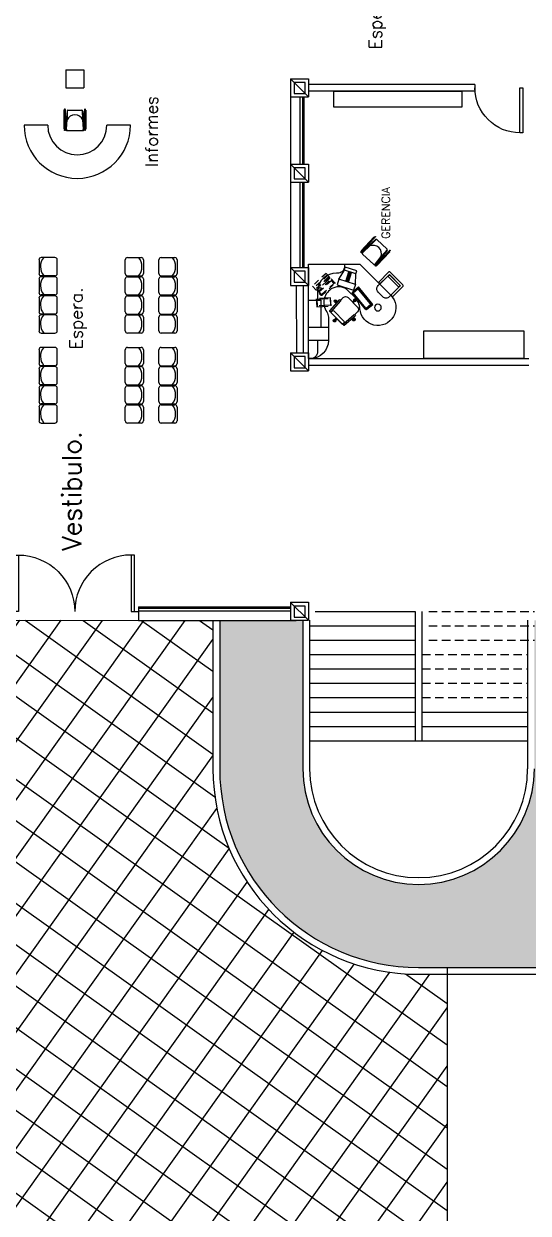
# Model space of a CAD drawing. Header units: millimetres. Extents: x -1615 to -538, y 177 to 397.
# Drawn here: x -776.51 to -765.28, y 247.89 to 274.35 of the extents above; entities that cross this region are included whole.
import ezdxf
from ezdxf.enums import TextEntityAlignment as Align

# ---------------------------------------------------------------- set-up
doc = ezdxf.new("R2010")
doc.units = ezdxf.units.MM
for name, pattern in [('DASHED2', [9.525, 6.35, -3.175]), ('HIDDEN', [0.375, 0.25, -0.125]), ('HIDDEN2', [0.1875, 0.125, -0.0625])]:
    doc.linetypes.add(name, pattern=pattern)
for name, color, linetype in [('AUX', 8, 'Continuous'), ('LOCALES', 2, 'Continuous'), ('MOB', 7, 'Continuous'), ('MUEBLES', 9, 'Continuous'), ('MUR', 3, 'Continuous'), ('MUROS', 1, 'Continuous'), ('PROYECCIONES', 9, 'DASHED2'), ('TEX', 2, 'Continuous'), ('VENTANAS', 4, 'Continuous')]:
    doc.layers.add(name, color=color, linetype=linetype)
doc.styles.add('ROMANS', font='ROMANS.shx')

# ---------------------------------------------------------------- blocks, each defined once
blk = doc.blocks.new('8140127')
at = {"layer": 'MOB'}
for p, q in [((-0.248, 0.462), (-0.248, 0.042)), ((-0.248, 0.462), (-0.238, 0.462)), ((-0.248, 0.462), (-0.238, 0.462)), ((-0.248, 0.462), (-0.238, 0.462)), ((-0.248, 0.462), (-0.238, 0.462)), ((-0.248, 0.462), (-0.238, 0.462)), ((-0.248, 0.042), (-0.248, 0.462)), ((-0.238, 0.479), (-0.238, 0.487)), ((-0.238, 0.479), (-0.238, 0.48)), ((-0.238, 0.462), (-0.238, 0.48)), ((-0.238, 0.262), (-0.238, 0.48)), ((-0.238, 0.462), (-0.238, 0.432)), ((-0.228, 0.483), (-0.228, 0.487)), ((-0.228, 0.48), (-0.228, 0.483)), ((-0.228, 0.48), (-0.228, 0.477)), ((-0.228, 0.262), (-0.228, 0.48)), ((-0.228, 0.48), (-0.228, 0.262)), ((-0.184, 0.443), (-0.203, 0.252)), ((-0.184, 0.443), (-0.184, 0.443)), ((-0.178, 0.456), (-0.183, 0.252)), ((-0.164, 0.462), (0.148, 0.462)), ((0.167, 0.252), (0.161, 0.456)), ((0.168, 0.443), (0.187, 0.252)), ((0.212, 0.479), (0.212, 0.487)), ((0.212, 0.462), (0.212, 0.479)), ((0.212, 0.462), (0.212, 0.262)), ((0.212, 0.279), (0.212, 0.462)), ((0.212, 0.262), (0.212, 0.279)), ((0.222, 0.479), (0.222, 0.487)), ((0.222, 0.273), (0.222, 0.487)), ((0.222, 0.479), (0.222, 0.262)), ((0.222, 0.462), (0.232, 0.462)), ((0.222, 0.252), (0.222, 0.273)), ((0.222, 0.265), (0.222, 0.168)), ((0.222, 0.242), (0.222, 0.265)), ((0.232, 0.462), (0.232, 0.042)), ((-0.248, 0.042), (-0.238, 0.042)), ((-0.248, 0.042), (-0.238, 0.042)), ((-0.248, 0.042), (-0.238, 0.042)), ((-0.248, 0.042), (-0.238, 0.042)), ((-0.248, 0.042), (-0.238, 0.042)), ((-0.238, 0.262), (-0.238, 0.185)), ((-0.238, 0.185), (-0.238, 0.024)), ((-0.238, 0.042), (-0.238, 0.072)), ((-0.238, 0.042), (-0.238, 0.023)), ((-0.238, 0.024), (-0.238, 0.017)), ((-0.238, 0.024), (-0.238, 0.023)), ((-0.228, 0.205), (-0.228, 0.205)), ((-0.228, 0.185), (-0.228, 0.023)), ((-0.228, 0.023), (-0.228, 0.185)), ((-0.228, 0.024), (-0.228, 0.017)), ((-0.228, 0.024), (-0.228, 0.023)), ((-0.218, 0.252), (-0.203, 0.252)), ((-0.218, 0.252), (-0.203, 0.252)), ((-0.204, 0.242), (-0.218, 0.242)), ((-0.205, 0.205), (-0.218, 0.205)), ((-0.205, 0.195), (-0.218, 0.195)), ((-0.204, 0.242), (-0.211, 0.034)), ((-0.204, 0.242), (-0.203, 0.252)), ((-0.195, 0.052), (-0.183, 0.252)), ((-0.195, 0.042), (-0.195, 0.052)), ((-0.195, 0.042), (-0.195, 0.032)), ((-0.183, 0.012), (-0.192, 0.012)), ((-0.183, 0.252), (-0.183, 0.252)), ((-0.183, 0.012), (-0.166, 0.012)), ((-0.175, 0.012), (0.161, 0.012)), ((-0.166, 0.012), (-0.166, 0.013)), ((0.167, 0.012), (0.156, 0.012)), ((0.181, 0.045), (0.167, 0.252)), ((0.167, 0.012), (0.175, 0.012)), ((0.181, 0.045), (0.181, 0.032)), ((0.187, 0.252), (0.195, 0.034)), ((0.202, 0.252), (0.187, 0.252)), ((0.187, 0.252), (0.202, 0.252)), ((0.202, 0.242), (0.187, 0.242)), ((0.188, 0.205), (0.202, 0.205)), ((0.189, 0.195), (0.202, 0.195)), ((0.212, 0.185), (0.212, 0.024)), ((0.212, 0.024), (0.212, 0.017)), ((0.222, 0.252), (0.222, 0.242)), ((0.222, 0.242), (0.222, 0.205)), ((0.222, 0.185), (0.222, 0.024)), ((0.222, 0.042), (0.232, 0.042)), ((0.222, 0.024), (0.222, 0.017))]:
    blk.add_line(p, q, dxfattribs=at)
for centre in [(-0.233, 0.487), (0.217, 0.487), (-0.233, 0.017), (0.217, 0.017)]:
    blk.add_circle(centre, 0.005, dxfattribs=at)
for centre, radius, start, end in [((-0.164, 0.442), 0.02, 90, 177.2737), ((-0.008, 0.168), 0.194, 25.6954, 154.3046), ((0.148, 0.442), 0.02, 2.7263, 90), ((-0.218, 0.262), 0.02, 180, 270), ((-0.218, 0.185), 0.02, 90, 180), ((-0.218, 0.262), 0.01, 180, 270), ((-0.218, 0.262), 0.01, 180, 270), ((-0.218, 0.185), 0.01, 90, 180), ((-0.192, 0.032), 0.02, 175.2364, 270), ((-0.175, 0.032), 0.02, 180, 270), ((0.161, 0.032), 0.02, 270, 0), ((0.175, 0.032), 0.02, 270, 4.7636), ((0.202, 0.262), 0.01, 270, 0), ((0.202, 0.262), 0.02, 270, 360), ((0.202, 0.185), 0.02, 0, 90), ((0.202, 0.185), 0.01, 360, 90)]:
    blk.add_arc(centre, radius, start, end, dxfattribs=at)
blk = doc.blocks.new('SILLA')
at = {"layer": 'MOB'}
for points in [[(-0.185, 0.074), (-0.21, 0.074, 0.414214), (-0.235, 0.049), (-0.235, -0.251, 0.414214), (-0.21, -0.276), (0.19, -0.276, 0.414214), (0.215, -0.251), (0.215, 0.049, 0.414214), (0.19, 0.074), (0.165, 0.074), (0.165, -0.201, -0.414214), (0.14, -0.226), (-0.16, -0.226, -0.414214), (-0.185, -0.201), (-0.185, 0.074)], [(0.165, -0.226), (-0.185, -0.226), (-0.185, -0.201, -0.414214), (-0.16, -0.176), (0.14, -0.176, -0.414214), (0.165, -0.201), (0.165, -0.226)]]:
    blk.add_lwpolyline(points, format="xyb", dxfattribs=at)
blk.add_lwpolyline([(-0.185, 0.124, -0.414214), (-0.085, 0.224), (0.065, 0.224, -0.414214), (0.165, 0.124), (0.165, -0.201, -0.414214), (0.14, -0.226), (-0.16, -0.226, -0.414214), (-0.185, -0.201)], format="xyb", close=True, dxfattribs=at)
blk = doc.blocks.new('SISI')
at = {"layer": 'AUX'}
for p, q in [((-0.023, 0.294), (0.007, 0.294)), ((-0.023, 0.251), (-0.023, 0.294)), ((-0.016, 0.25), (-0.016, 0.294)), ((0, 0.249), (0, 0.294)), ((0.007, 0.249), (0.007, 0.294)), ((-0.33, 0.021), (-0.33, -0.009)), ((-0.262, 0.021), (-0.33, 0.021)), ((-0.262, 0.014), (-0.33, 0.014)), ((-0.262, 0.157), (-0.262, -0.144)), ((-0.098, 0.23), (-0.187, 0.232)), ((-0.106, 0.24), (-0.106, 0.242)), ((0.233, 0.233), (-0.09, 0.256)), ((-0.09, 0.226), (0.233, 0.204)), ((0.174, 0.171), (0.174, -0.158)), ((0.223, 0.191), (0.194, 0.191)), ((0.243, 0.214), (0.243, 0.223)), ((0.243, -0.158), (0.243, 0.171)), ((0.246, -0.171), (0.246, 0.183)), ((0.246, 0.021), (0.314, 0.021)), ((0.246, 0.014), (0.314, 0.014)), ((0.314, 0.021), (0.314, -0.009)), ((-0.262, -0.001), (-0.33, -0.001)), ((-0.262, -0.009), (-0.33, -0.009)), ((-0.098, -0.217), (-0.187, -0.219)), ((-0.106, -0.227), (-0.106, -0.229)), ((-0.09, -0.213), (0.233, -0.191)), ((0.233, -0.221), (-0.09, -0.243)), ((-0.023, -0.238), (-0.023, -0.281)), ((-0.016, -0.238), (-0.016, -0.281)), ((0, -0.237), (0, -0.281)), ((0.007, -0.236), (0.007, -0.281)), ((0.223, -0.178), (0.194, -0.178)), ((0.243, -0.201), (0.243, -0.211)), ((0.246, -0.001), (0.314, -0.001)), ((0.246, -0.009), (0.314, -0.009)), ((-0.023, -0.281), (0.007, -0.281))]:
    blk.add_line(p, q, dxfattribs=at)
for points in [[(-0.36, 0.021), (-0.36, -0.009)], [(-0.262, 0.021), (-0.262, -0.009)], [(0.246, 0.021), (0.246, -0.009)]]:
    blk.add_lwpolyline(points, dxfattribs=at)
for centre, radius, start, end in [((-0.008, 0.294), 0.03, 300, 240), ((-0.008, 0.294), 0.0102, 360, 180), ((-0.33, 0.006), 0.03, 30, 330), ((-0.33, 0.006), 0.0102, 90, 270), ((-0.187, 0.157), 0.075, 90, 180), ((-0.09, 0.24), 0.016, 90, 180), ((-0.09, 0.242), 0.016, 180, 270), ((0.194, 0.171), 0.02, 90, 180), ((0.223, 0.171), 0.02, 360, 90), ((0.224, 0.182), 0.0215, 3.0775, 83.5567), ((0.233, 0.223), 0.01, 360, 90), ((0.233, 0.214), 0.01, 270, 360), ((0.314, 0.006), 0.03, 210, 150), ((0.314, 0.006), 0.0102, 270, 90), ((-0.187, -0.144), 0.075, 180, 270), ((-0.09, -0.229), 0.016, 90, 180), ((-0.09, -0.227), 0.016, 180, 270), ((-0.008, -0.281), 0.03, 120, 60), ((0.194, -0.158), 0.02, 180, 270), ((0.223, -0.158), 0.02, 270, 360), ((0.224, -0.17), 0.0215, 276.4433, 356.9225), ((0.233, -0.201), 0.01, 360, 90), ((0.233, -0.211), 0.01, 270, 360), ((-0.008, -0.281), 0.0102, 180, 360)]:
    blk.add_arc(centre, radius, start, end, dxfattribs=at)
blk = doc.blocks.new('COMPUTA')
at = {"layer": 'MOB'}
for p, q in [((-0.38, 0.064), (-0.19, 0.257)), ((-0.33, 0.015), (-0.38, 0.064)), ((-0.33, 0.015), (-0.14, 0.209)), ((-0.211, -0.189), (-0.33, 0.015)), ((-0.096, -0.072), (-0.256, 0.09)), ((-0.075, -0.051), (-0.235, 0.112)), ((-0.054, -0.029), (-0.214, 0.133)), ((-0.211, -0.189), (0.061, 0.088)), ((-0.14, 0.209), (-0.19, 0.257)), ((0.061, 0.088), (-0.14, 0.209)), ((0.061, 0.088), (0.155, -0.005)), ((-0.211, -0.189), (-0.117, -0.281)), ((0.155, -0.005), (-0.117, -0.281))]:
    blk.add_line(p, q, dxfattribs=at)
blk = doc.blocks.new('A$C3C2E0A48')
at = {"layer": 'AUX'}
blk.add_arc((2.064, 0.4), 0.4, 180, 270, dxfattribs=at)
at = {"layer": 'MOB', "linetype": 'HIDDEN2'}
for p, q in [((1.678, 1.854), (1.981, 1.571)), ((1.544, 1.681), (1.596, 1.736)), ((1.903, 1.487), (1.6, 1.771)), ((1.639, 1.813), (1.722, 1.735)), ((1.664, 1.806), (1.648, 1.822)), ((1.666, 1.808), (1.649, 1.824)), ((1.668, 1.81), (1.663, 1.805)), ((1.663, 1.805), (1.671, 1.797)), ((1.668, 1.81), (1.676, 1.802)), ((1.676, 1.802), (1.671, 1.797)), ((1.926, 1.562), (1.673, 1.799)), ((1.927, 1.564), (1.674, 1.8)), ((1.705, 1.718), (1.732, 1.746)), ((1.705, 1.718), (1.705, 1.718)), ((1.705, 1.718), (1.705, 1.718))]:
    blk.add_line(p, q, dxfattribs=at)
at = {"layer": 'MOB', "color": 2}
blk.add_line((2.107, 0.7), (1.664, 0.7), dxfattribs=at)
at = {"layer": 'MOB'}
for points in [[(1.307, 2.1), (0.964, 2.1), (0.276, 1.412, 1.433834), (0.963, 1.109, -0.182647), (1.079, 1.367), (1.223, 1.51, -0.320881), (1.567, 1.567, -0.463041), (1.701, 1.036, 0.156354), (1.664, 0.919), (1.664, 0.7)], [(2.107, 1.3), (2.107, 2.1), (1.307, 2.1), (1.307, 2.043, 0.439475), (1.462, 1.9), (1.481, 1.9, -0.396159), (1.906, 1.517, -0.020985), (1.907, 1.506), (1.907, 1.3)], [(0.724, 1.198), (0.823, 1.117, 0.414214), (0.833, 1.118), (1.11, 1.46, 0.414214), (1.109, 1.47), (1.009, 1.551)], [(1.907, 0.4), (1.907, 0.15, 0.414214), (2.057, 0), (2.107, 0), (2.107, 0.4)]]:
    blk.add_lwpolyline(points, format="xyb", dxfattribs=at)
at = {"layer": 'MOB', "linetype": 'HIDDEN2'}
for points in [[(1.717, 1.896), (1.519, 1.685), (1.717, 1.896), (2.02, 1.613), (1.823, 1.401, -0.414214), (1.813, 1.401), (1.52, 1.675)], [(1.544, 1.671), (1.807, 1.425, 0.414214), (1.817, 1.426), (1.869, 1.481, 0.414214), (1.868, 1.491), (1.606, 1.737)]]:
    blk.add_lwpolyline(points, format="xyb", dxfattribs=at)
at = {"layer": 'MOB'}
blk.add_lwpolyline([(0.677, 1.206), (0.992, 1.595), (1.124, 1.488, -0.414214), (1.128, 1.446), (0.851, 1.104, -0.414214), (0.809, 1.099)], format="xyb", close=True, dxfattribs=at)
at = {"layer": 'MOB', "linetype": 'HIDDEN2'}
blk.add_lwpolyline([(1.623, 1.796), (1.705, 1.718), (1.843, 1.589), (1.926, 1.512)], dxfattribs=at)
at = {"layer": 'MOB'}
blk.add_lwpolyline([(0.709, 1.18), (0.692, 1.194), (1.007, 1.582), (1.024, 1.569), (0.709, 1.18)], dxfattribs=at)
at = {"layer": 'MOB', "linetype": 'HIDDEN'}
for points in [[(1.933, 1.332), (1.922, 1.152), (1.603, 1.172), (1.614, 1.351)], [(1.628, 1.335), (1.619, 1.186), (1.908, 1.168), (1.917, 1.318)]]:
    blk.add_lwpolyline(points, close=True, dxfattribs=at)
at = {"layer": 'MOB', "color": 2}
blk.add_lwpolyline([(1.664, 0.7), (1.664, 0.4), (2.107, 0.4), (2.107, 1.3), (1.835, 1.3), (1.835, 0.7)], dxfattribs=at)
at = {"layer": 'MOB'}
blk.add_circle((0.563, 1.134), 0.075, dxfattribs=at)
at = {"layer": 'MOB', "linetype": 'HIDDEN2'}
for centre, start, end in [((1.524, 1.68), 136.9161, 226.9161), ((1.549, 1.676), 136.9161, 226.9161), ((1.601, 1.732), 46.9161, 136.9161)]:
    blk.add_arc(centre, 0.00692, start, end, dxfattribs=at)
at = {"layer": 'MOB'}
for name, p, rotation in [('COMPUTA', (1.337, 1.716), 332.4146353678311), ('SISI', (1.302, 1.062), 315)]:
    blk.add_blockref(name, p, dxfattribs=dict(at, rotation=rotation))
at = {"layer": 'MOB', "xscale": -1, "rotation": 225.2691449621138}
blk.add_blockref('SILLA', (0.352, 1.592), dxfattribs=at)

msp = doc.modelspace()

# ---------------------------------------------------------------- hatches: boundary and pattern name
at = {"layer": 'AUX'}
h = msp.add_hatch(dxfattribs=at)
h.set_pattern_fill('ANSI37', color=256, scale=6, angle=9.5487, style=0)
h.set_pattern_definition([(54.54865, (-1265.6691, 29.3577), (-0.6109562, 0.4350086), []), (144.54865, (-1265.6691, 29.3577), (-0.4350086, -0.6109562), [])])
h.paths.add_polyline_path([(-772.297, 257.78), (-772.297, 261.08), (-773.955, 261.08), (-776.808, 261.081), (-778.672, 261.081), (-778.797, 261.081), (-778.797, 254.28), (-778.647, 254.28), (-778.647, 254.13), (-778.647, 253.23), (-778.647, 253.08), (-778.647, 251.63), (-778.647, 251.48), (-778.647, 249.23), (-778.647, 249.08), (-778.647, 248.03), (-778.647, 247.88), (-778.647, 246.83), (-778.647, 246.68), (-778.647, 246.13), (-778.647, 245.98), (-778.797, 245.98), (-778.797, 241.928, -0.496821), (-785.148, 237.114), (-769.626, 232.757, 0.496821), (-767.086, 234.683), (-767.086, 253.205), (-767.718, 253.205, -0.414428)])
h.paths.add_polyline_path([(-775.605, 246.401), (-769.467, 246.401), (-769.467, 247.352), (-775.605, 247.352)], flags=24)
at = {"layer": 'MOB'}
h = msp.add_hatch(dxfattribs=at)
h.set_pattern_fill('AR-SAND', color=3, scale=0.03, style=0)
h.set_pattern_definition([(37.5, (-1402.8785, 253.7085), (-0.048001, 1.4682397), [0, -1.15824, 0, -1.2954, 0, -1.23825]), (7.5, (-1402.8785, 253.7085), (1.34857, 2.1504753), [0, -0.62484, 0, -1.04394, 0, -0.40005]), (327.5, (-1403.8158, 253.7085), (2.372977, 0.0043116), [0, -0.381, 0, -1.3716, 0, -1.7907]), (317.5, (-1403.8158, 253.7085), (2.2906694, 0.668788), [0, -0.1905, 0, -0.89916, 0, -1.0287])])
h.paths.add_polyline_path([(-758.837, 347.215), (-812.758, 335.518), (-812.758, 334.673), (-803.9, 334.673), (-803.9, 329.947), (-799.313, 325.307), (-782.89, 325.307), (-782.89, 328.837), (-770.72, 328.837), (-770.72, 325.456), (-758.098, 325.456), (-758.098, 303.87), (-760.597, 303.87), (-760.597, 297.006), (-760.508, 297.006), (-760.508, 296.905), (-758.397, 296.905), (-758.397, 296.975), (-757.997, 296.975), (-757.997, 296.575), (-758.097, 296.575), (-758.097, 283.471), (-757.975, 283.471), (-757.975, 283.071), (-758.375, 283.071), (-758.375, 283.155), (-760.375, 283.155), (-760.375, 283.044), (-760.597, 283.044), (-760.597, 279.854), (-760.455, 279.854), (-760.455, 279.705), (-746.972, 279.705), (-746.972, 272.855), (-749.274, 272.855), (-749.274, 265.205), (-745.307, 265.205), (-745.307, 253.28), (-736.306, 250.855), (-741.501, 261.951)])
h.paths.add_polyline_path([(-804.753, 325.526), (-813.904, 325.526), (-813.904, 323.04), (-804.753, 323.04, 1)])
h.paths.add_polyline_path([(-793.647, 300.355), (-811.904, 300.355, 0.414214), (-813.754, 298.505), (-813.754, 296.366, 0.414214), (-811.904, 294.516), (-809.75, 294.516), (-812.618, 297.384), (-810.638, 299.364), (-808.978, 297.704), (-806.998, 299.684), (-805.338, 298.024), (-803.678, 299.684), (-798.51, 294.516), (-796.147, 294.516), (-796.147, 296.613), (-796.208, 296.613), (-796.208, 297.013), (-795.808, 297.013), (-795.808, 296.905), (-793.688, 296.905), (-793.688, 297.074), (-793.647, 297.074)])
h.paths.add_polyline_path([(-803.388, 289.162), (-812.035, 289.162, 1), (-812.035, 285.962), (-803.388, 285.962, 1)])
h.paths.add_polyline_path([(-799.655, 280.258, 0.414214), (-800.005, 280.608), (-808.772, 280.608), (-808.772, 279.83), (-808.372, 279.83), (-808.372, 279.73), (-805.772, 279.73), (-805.772, 279.83), (-805.372, 279.83), (-805.372, 279.73), (-802.772, 279.73), (-802.772, 279.83), (-802.372, 279.83), (-802.372, 279.73), (-799.772, 279.73), (-799.772, 279.83), (-799.655, 279.83)], flags=17)
h.paths.add_polyline_path([(-808.722, 254.706), (-812.247, 254.706), (-812.247, 274.904), (-810.647, 274.904), (-810.647, 280.608), (-810.904, 280.608, 0.414214), (-813.754, 277.758), (-813.754, 253.219, 0.315329), (-806.85, 243.36), (-785.107, 237.258, 0.496821), (-778.947, 241.928), (-778.947, 245.98), (-808.722, 245.98)])
h.paths.add_polyline_path([(-753.647, 257.705), (-763.747, 257.705), (-763.747, 261.081), (-765.147, 261.081), (-765.147, 257.78, -1), (-770.297, 257.78), (-770.297, 261.081), (-772.147, 261.08), (-772.147, 257.774, 0.413999), (-767.725, 253.355), (-753.647, 253.355)], flags=17)
h.paths.add_polyline_path([(-754.727, 229.822, 0.978274), (-755.051, 228.667), (-737.051, 223.615), (-736.65, 225.175)])
h = msp.add_hatch(dxfattribs=at)
h.set_pattern_fill('GRASS', color=3, scale=0.05, style=0)
h.set_pattern_definition([(90, (-1505.3727, 255.352), (-0.898025, 0.898025), [0.238125, -1.557925]), (45, (-1505.3727, 255.352), (-0.8980256, 0.8980256), [0.238125, -1.031875]), (135, (-1505.3727, 255.352), (-0.8980256, -0.8980256), [0.238125, -1.031875])])
h.paths.add_polyline_path([(-758.837, 347.215), (-812.758, 335.518), (-812.758, 334.673), (-803.9, 334.673), (-803.9, 329.947), (-799.313, 325.307), (-782.89, 325.307), (-782.89, 328.837), (-770.72, 328.837), (-770.72, 325.456), (-758.098, 325.456), (-758.098, 303.87), (-760.597, 303.87), (-760.597, 297.006), (-760.508, 297.006), (-760.508, 296.905), (-758.397, 296.905), (-758.397, 296.975), (-757.997, 296.975), (-757.997, 296.575), (-758.097, 296.575), (-758.097, 283.471), (-757.975, 283.471), (-757.975, 283.071), (-758.375, 283.071), (-758.375, 283.155), (-760.375, 283.155), (-760.375, 283.044), (-760.597, 283.044), (-760.597, 279.854), (-760.455, 279.854), (-760.455, 279.705), (-746.972, 279.705), (-746.972, 272.855), (-749.274, 272.855), (-749.274, 265.205), (-745.307, 265.205), (-745.307, 253.28), (-736.306, 250.855), (-741.501, 261.951)])
h.paths.add_polyline_path([(-804.753, 325.526), (-813.904, 325.526), (-813.904, 323.04), (-804.753, 323.04, 1)])
h.paths.add_polyline_path([(-793.647, 300.355), (-811.904, 300.355, 0.414214), (-813.754, 298.505), (-813.754, 296.366, 0.414214), (-811.904, 294.516), (-809.75, 294.516), (-812.618, 297.384), (-810.638, 299.364), (-808.978, 297.704), (-806.998, 299.684), (-805.338, 298.024), (-803.678, 299.684), (-798.51, 294.516), (-796.147, 294.516), (-796.147, 296.613), (-796.208, 296.613), (-796.208, 297.013), (-795.808, 297.013), (-795.808, 296.905), (-793.688, 296.905), (-793.688, 297.074), (-793.647, 297.074)])
h.paths.add_polyline_path([(-803.388, 289.162), (-812.035, 289.162, 1), (-812.035, 285.962), (-803.388, 285.962, 1)])
h.paths.add_polyline_path([(-799.655, 280.258, 0.414214), (-800.005, 280.608), (-808.772, 280.608), (-808.772, 279.83), (-808.372, 279.83), (-808.372, 279.73), (-805.772, 279.73), (-805.772, 279.83), (-805.372, 279.83), (-805.372, 279.73), (-802.772, 279.73), (-802.772, 279.83), (-802.372, 279.83), (-802.372, 279.73), (-799.772, 279.73), (-799.772, 279.83), (-799.655, 279.83)], flags=17)
h.paths.add_polyline_path([(-808.722, 254.706), (-812.247, 254.706), (-812.247, 274.904), (-810.647, 274.904), (-810.647, 280.608), (-810.904, 280.608, 0.414214), (-813.754, 277.758), (-813.754, 253.219, 0.315329), (-806.85, 243.36), (-785.107, 237.258, 0.496821), (-778.947, 241.928), (-778.947, 245.98), (-808.722, 245.98)])
h.paths.add_polyline_path([(-753.647, 257.705), (-763.747, 257.705), (-763.747, 261.081), (-765.147, 261.081), (-765.147, 257.78, -1), (-770.297, 257.78), (-770.297, 261.081), (-772.147, 261.08), (-772.147, 257.774, 0.413999), (-767.725, 253.355), (-753.647, 253.355)], flags=17)
h.paths.add_polyline_path([(-754.727, 229.822, 0.978274), (-755.051, 228.667), (-737.051, 223.615), (-736.65, 225.175)])

# ---------------------------------------------------------------- linework, layer by layer
at = {"color": 253}
for p, q in [((-775.813, 269.152), (-776.117, 269.152)), ((-774.199, 269.152), (-773.895, 269.152)), ((-773.449, 269.152), (-773.145, 269.152)), ((-776.167, 269.101), (-776.167, 268.797)), ((-775.762, 268.797), (-775.762, 269.101)), ((-774.25, 268.797), (-774.25, 269.101)), ((-773.845, 269.101), (-773.845, 268.797)), ((-773.5, 268.797), (-773.5, 269.101)), ((-773.095, 269.101), (-773.095, 268.797)), ((-776.167, 268.676), (-776.167, 268.372)), ((-775.813, 268.746), (-776.117, 268.746)), ((-775.813, 268.726), (-776.117, 268.726)), ((-775.762, 268.372), (-775.762, 268.676)), ((-774.25, 268.372), (-774.25, 268.676)), ((-774.199, 268.746), (-773.895, 268.746)), ((-774.199, 268.726), (-773.895, 268.726)), ((-773.845, 268.676), (-773.845, 268.372)), ((-773.5, 268.372), (-773.5, 268.676)), ((-773.449, 268.746), (-773.145, 268.746)), ((-773.449, 268.726), (-773.145, 268.726)), ((-773.095, 268.676), (-773.095, 268.372)), ((-776.167, 268.25), (-776.167, 267.946)), ((-775.813, 268.321), (-776.117, 268.321)), ((-775.813, 268.301), (-776.117, 268.301)), ((-775.762, 267.946), (-775.762, 268.25)), ((-774.25, 267.946), (-774.25, 268.25)), ((-774.199, 268.321), (-773.895, 268.321)), ((-774.199, 268.301), (-773.895, 268.301)), ((-773.845, 268.25), (-773.845, 267.946)), ((-773.5, 267.946), (-773.5, 268.25)), ((-773.449, 268.321), (-773.145, 268.321)), ((-773.449, 268.301), (-773.145, 268.301)), ((-773.095, 268.25), (-773.095, 267.946)), ((-776.167, 267.825), (-776.167, 267.521)), ((-775.813, 267.896), (-776.117, 267.896)), ((-775.813, 267.876), (-776.117, 267.876)), ((-775.762, 267.521), (-775.762, 267.825)), ((-774.25, 267.521), (-774.25, 267.825)), ((-774.199, 267.896), (-773.895, 267.896)), ((-774.199, 267.876), (-773.895, 267.876)), ((-773.845, 267.825), (-773.845, 267.521)), ((-773.5, 267.521), (-773.5, 267.825)), ((-773.449, 267.896), (-773.145, 267.896)), ((-773.449, 267.876), (-773.145, 267.876)), ((-773.095, 267.825), (-773.095, 267.521)), ((-776.117, 267.47), (-775.813, 267.47)), ((-773.895, 267.47), (-774.199, 267.47)), ((-773.145, 267.47), (-773.449, 267.47)), ((-776.167, 267.101), (-776.167, 266.797)), ((-775.813, 267.152), (-776.117, 267.152)), ((-775.762, 266.797), (-775.762, 267.101)), ((-774.25, 266.797), (-774.25, 267.101)), ((-774.199, 267.152), (-773.895, 267.152)), ((-773.845, 267.101), (-773.845, 266.797)), ((-773.5, 266.797), (-773.5, 267.101)), ((-773.449, 267.152), (-773.145, 267.152)), ((-773.095, 267.101), (-773.095, 266.797)), ((-776.167, 266.676), (-776.167, 266.372)), ((-775.813, 266.746), (-776.117, 266.746)), ((-775.813, 266.726), (-776.117, 266.726)), ((-775.762, 266.372), (-775.762, 266.676)), ((-774.25, 266.372), (-774.25, 266.676)), ((-774.199, 266.746), (-773.895, 266.746)), ((-774.199, 266.726), (-773.895, 266.726)), ((-773.845, 266.676), (-773.845, 266.372)), ((-773.5, 266.372), (-773.5, 266.676)), ((-773.449, 266.746), (-773.145, 266.746)), ((-773.449, 266.726), (-773.145, 266.726)), ((-773.095, 266.676), (-773.095, 266.372)), ((-776.167, 266.25), (-776.167, 265.946)), ((-775.813, 266.321), (-776.117, 266.321)), ((-775.813, 266.301), (-776.117, 266.301)), ((-775.762, 265.946), (-775.762, 266.25)), ((-774.25, 265.946), (-774.25, 266.25)), ((-774.199, 266.321), (-773.895, 266.321)), ((-774.199, 266.301), (-773.895, 266.301)), ((-773.845, 266.25), (-773.845, 265.946)), ((-773.5, 265.946), (-773.5, 266.25)), ((-773.449, 266.321), (-773.145, 266.321)), ((-773.449, 266.301), (-773.145, 266.301)), ((-773.095, 266.25), (-773.095, 265.946)), ((-776.167, 265.825), (-776.167, 265.521)), ((-775.813, 265.896), (-776.117, 265.896)), ((-775.813, 265.876), (-776.117, 265.876)), ((-775.762, 265.521), (-775.762, 265.825)), ((-774.25, 265.521), (-774.25, 265.825)), ((-774.199, 265.896), (-773.895, 265.896)), ((-774.199, 265.876), (-773.895, 265.876)), ((-773.845, 265.825), (-773.845, 265.521)), ((-773.5, 265.521), (-773.5, 265.825)), ((-773.449, 265.896), (-773.145, 265.896)), ((-773.449, 265.876), (-773.145, 265.876)), ((-773.095, 265.825), (-773.095, 265.521)), ((-776.117, 265.47), (-775.813, 265.47)), ((-773.895, 265.47), (-774.199, 265.47)), ((-773.145, 265.47), (-773.449, 265.47))]:
    msp.add_line(p, q, dxfattribs=at)
for points in [[(-769.608, 272.855), (-766.762, 272.855), (-766.762, 272.502), (-769.608, 272.502)], [(-765.384, 266.905), (-767.603, 266.905), (-767.603, 267.523), (-765.384, 267.523)]]:
    msp.add_lwpolyline(points, close=True)
for centre, radius, start, end in [((-776.117, 269.101), 0.0507, 90, 180), ((-775.823, 268.95), 0.312, 139.6709, 220.7989), ((-775.813, 269.101), 0.0507, 360, 90), ((-774.199, 269.101), 0.0507, 90, 180), ((-774.189, 268.95), 0.312, 319.2011, 40.3291), ((-773.895, 269.101), 0.0507, 360, 90), ((-773.449, 269.101), 0.0507, 90, 180), ((-773.439, 268.95), 0.312, 319.2011, 40.3291), ((-773.145, 269.101), 0.0507, 360, 90), ((-776.117, 268.797), 0.0507, 180, 270), ((-776.117, 268.676), 0.0507, 90, 180), ((-775.823, 268.525), 0.312, 139.6709, 220.7989), ((-775.813, 268.797), 0.0507, 270, 360), ((-775.813, 268.676), 0.0507, 360, 90), ((-774.199, 268.797), 0.0507, 180, 270), ((-774.199, 268.676), 0.0507, 90, 180), ((-774.189, 268.525), 0.312, 319.2011, 40.3291), ((-773.895, 268.797), 0.0507, 270, 360), ((-773.895, 268.676), 0.0507, 360, 90), ((-773.449, 268.797), 0.0507, 180, 270), ((-773.449, 268.676), 0.0507, 90, 180), ((-773.439, 268.525), 0.312, 319.2011, 40.3291), ((-773.145, 268.797), 0.0507, 270, 360), ((-773.145, 268.676), 0.0507, 360, 90), ((-776.117, 268.372), 0.0507, 180, 270), ((-775.813, 268.372), 0.0507, 270, 360), ((-774.199, 268.372), 0.0507, 180, 270), ((-773.895, 268.372), 0.0507, 270, 360), ((-773.449, 268.372), 0.0507, 180, 270), ((-773.145, 268.372), 0.0507, 270, 360), ((-776.117, 268.25), 0.0507, 90, 180), ((-775.823, 268.099), 0.312, 139.6709, 220.7989), ((-775.813, 268.25), 0.0507, 360, 90), ((-774.199, 268.25), 0.0507, 90, 180), ((-774.189, 268.099), 0.312, 319.2011, 40.3291), ((-773.895, 268.25), 0.0507, 360, 90), ((-773.449, 268.25), 0.0507, 90, 180), ((-773.439, 268.099), 0.312, 319.2011, 40.3291), ((-773.145, 268.25), 0.0507, 360, 90), ((-776.117, 267.946), 0.0507, 180, 270), ((-776.117, 267.825), 0.0507, 90, 180), ((-775.823, 267.674), 0.312, 139.6709, 220.7989), ((-775.813, 267.946), 0.0507, 270, 360), ((-775.813, 267.825), 0.0507, 360, 90), ((-774.199, 267.946), 0.0507, 180, 270), ((-774.199, 267.825), 0.0507, 90, 180), ((-774.189, 267.674), 0.312, 319.2011, 40.3291), ((-773.895, 267.946), 0.0507, 270, 360), ((-773.895, 267.825), 0.0507, 360, 90), ((-773.449, 267.946), 0.0507, 180, 270), ((-773.449, 267.825), 0.0507, 90, 180), ((-773.439, 267.674), 0.312, 319.2011, 40.3291), ((-773.145, 267.946), 0.0507, 270, 360), ((-773.145, 267.825), 0.0507, 360, 90), ((-776.117, 267.521), 0.0507, 180, 270), ((-775.813, 267.521), 0.0507, 270, 360), ((-774.199, 267.521), 0.0507, 180, 270), ((-773.895, 267.521), 0.0507, 270, 360), ((-773.449, 267.521), 0.0507, 180, 270), ((-773.145, 267.521), 0.0507, 270, 360), ((-776.117, 267.101), 0.0507, 90, 180), ((-775.823, 266.95), 0.312, 139.6709, 220.7989), ((-775.813, 267.101), 0.0507, 360, 90), ((-774.199, 267.101), 0.0507, 90, 180), ((-774.189, 266.95), 0.312, 319.2011, 40.3291), ((-773.895, 267.101), 0.0507, 360, 90), ((-773.449, 267.101), 0.0507, 90, 180), ((-773.439, 266.95), 0.312, 319.2011, 40.3291), ((-773.145, 267.101), 0.0507, 360, 90), ((-776.117, 266.797), 0.0507, 180, 270), ((-775.813, 266.797), 0.0507, 270, 360), ((-774.199, 266.797), 0.0507, 180, 270), ((-773.895, 266.797), 0.0507, 270, 360), ((-773.449, 266.797), 0.0507, 180, 270), ((-773.145, 266.797), 0.0507, 270, 360), ((-776.117, 266.676), 0.0507, 90, 180), ((-775.823, 266.525), 0.312, 139.6709, 220.7989), ((-775.813, 266.676), 0.0507, 360, 90), ((-774.199, 266.676), 0.0507, 90, 180), ((-774.189, 266.525), 0.312, 319.2011, 40.3291), ((-773.895, 266.676), 0.0507, 360, 90), ((-773.449, 266.676), 0.0507, 90, 180), ((-773.439, 266.525), 0.312, 319.2011, 40.3291), ((-773.145, 266.676), 0.0507, 360, 90), ((-776.117, 266.372), 0.0507, 180, 270), ((-776.117, 266.25), 0.0507, 90, 180), ((-775.823, 266.099), 0.312, 139.6709, 220.7989), ((-775.813, 266.372), 0.0507, 270, 360), ((-775.813, 266.25), 0.0507, 360, 90), ((-774.199, 266.372), 0.0507, 180, 270), ((-774.199, 266.25), 0.0507, 90, 180), ((-774.189, 266.099), 0.312, 319.2011, 40.3291), ((-773.895, 266.372), 0.0507, 270, 360), ((-773.895, 266.25), 0.0507, 360, 90), ((-773.449, 266.372), 0.0507, 180, 270), ((-773.449, 266.25), 0.0507, 90, 180), ((-773.439, 266.099), 0.312, 319.2011, 40.3291), ((-773.145, 266.372), 0.0507, 270, 360), ((-773.145, 266.25), 0.0507, 360, 90), ((-776.117, 265.946), 0.0507, 180, 270), ((-776.117, 265.825), 0.0507, 90, 180), ((-775.823, 265.674), 0.312, 139.6709, 220.7989), ((-775.813, 265.946), 0.0507, 270, 360), ((-775.813, 265.825), 0.0507, 360, 90), ((-774.199, 265.946), 0.0507, 180, 270), ((-774.199, 265.825), 0.0507, 90, 180), ((-774.189, 265.674), 0.312, 319.2011, 40.3291), ((-773.895, 265.946), 0.0507, 270, 360), ((-773.895, 265.825), 0.0507, 360, 90), ((-773.449, 265.946), 0.0507, 180, 270), ((-773.449, 265.825), 0.0507, 90, 180), ((-773.439, 265.674), 0.312, 319.2011, 40.3291), ((-773.145, 265.946), 0.0507, 270, 360), ((-773.145, 265.825), 0.0507, 360, 90), ((-776.117, 265.521), 0.0507, 180, 270), ((-775.813, 265.521), 0.0507, 270, 360), ((-774.199, 265.521), 0.0507, 180, 270), ((-773.895, 265.521), 0.0507, 270, 360), ((-773.449, 265.521), 0.0507, 180, 270), ((-773.145, 265.521), 0.0507, 270, 360)]:
    msp.add_arc(centre, radius, start, end, dxfattribs=at)
at = {"layer": 'AUX'}
for p, q in [((-774.041, 261.28), (-773.955, 261.28)), ((-776.808, 261.081), (-773.955, 261.08)), ((-772.297, 261.08), (-772.297, 257.78)), ((-772.147, 261.08), (-772.147, 257.78)), ((-767.725, 253.355), (-753.647, 253.355)), ((-767.086, 253.355), (-767.086, 234.683)), ((-767.725, 253.205), (-753.647, 253.205))]:
    msp.add_line(p, q, dxfattribs=at)
for points in [[(-776.625, 262.533), (-776.625, 261.28), (-776.703, 261.28), (-776.703, 262.533), (-776.625, 262.533, -0.414214), (-775.372, 261.28, -0.414214)], [(-774.119, 262.533), (-774.119, 261.28), (-774.041, 261.28), (-774.041, 262.533), (-774.119, 262.533, 0.414214), (-775.372, 261.28, 0.414214)]]:
    msp.add_lwpolyline(points, format="xyb", dxfattribs=at)
for radius in [4.575, 4.425]:
    msp.add_arc((-767.722, 257.78), radius, 180, 269.9581, dxfattribs=at)
at = {"layer": 'MOB'}
for p, q in [((-775.974, 272.097), (-776.499, 272.097)), ((-774.133, 272.097), (-774.658, 272.097))]:
    msp.add_line(p, q, dxfattribs=at)
for radius in [1.183, 0.658]:
    msp.add_arc((-775.316, 272.097), radius, 180, 0, dxfattribs=at)
at = {"layer": 'MUEBLES'}
msp.add_lwpolyline([(-765.469, 271.928), (-765.469, 272.93), (-765.407, 272.93), (-765.407, 271.928), (-765.469, 271.928, -0.414214), (-766.472, 272.93, -0.414214)], format="xyb", dxfattribs=at)
at = {"layer": 'MUR'}
for p, q in [((-770.022, 261.28), (-767.797, 261.28)), ((-770.147, 260.96), (-767.797, 260.96)), ((-770.147, 260.64), (-767.797, 260.64)), ((-770.147, 260.32), (-767.797, 260.32)), ((-770.147, 260), (-767.797, 260)), ((-770.147, 259.68), (-767.797, 259.68)), ((-770.147, 259.36), (-767.797, 259.36)), ((-770.147, 259.04), (-767.797, 259.04)), ((-767.647, 259.04), (-765.297, 259.04)), ((-770.147, 258.72), (-767.797, 258.72)), ((-767.647, 258.72), (-765.297, 258.72)), ((-770.147, 258.4), (-765.297, 258.4))]:
    msp.add_line(p, q, dxfattribs=at)
at = {"layer": 'MUROS'}
for p, q in [((-775.572, 273.331), (-775.572, 272.931)), ((-775.572, 273.331), (-775.172, 273.331)), ((-775.172, 273.331), (-775.172, 272.931)), ((-770.572, 273.131), (-770.572, 272.731)), ((-770.572, 273.131), (-770.172, 273.131)), ((-770.572, 273.129), (-770.172, 272.731)), ((-770.172, 273.131), (-770.172, 272.731)), ((-775.572, 272.931), (-775.172, 272.931)), ((-766.472, 273.005), (-770.172, 273.005)), ((-766.472, 272.855), (-770.172, 272.855)), ((-766.472, 273.005), (-766.472, 272.855)), ((-770.572, 272.731), (-770.172, 272.731)), ((-770.572, 271.23), (-770.172, 271.23)), ((-770.572, 271.23), (-770.572, 270.83)), ((-770.572, 271.228), (-770.172, 270.83)), ((-770.172, 271.23), (-770.172, 270.83)), ((-770.572, 270.83), (-770.172, 270.83)), ((-770.572, 268.93), (-770.172, 268.93)), ((-770.572, 268.93), (-770.572, 268.53)), ((-770.572, 268.928), (-770.172, 268.53)), ((-770.172, 268.93), (-770.172, 268.53)), ((-770.572, 268.53), (-770.172, 268.53)), ((-770.443, 268.53), (-770.442, 267.031)), ((-770.293, 268.53), (-770.292, 267.031)), ((-770.572, 267.031), (-770.172, 267.031)), ((-770.572, 267.031), (-770.572, 266.631)), ((-770.572, 267.029), (-770.172, 266.631)), ((-770.172, 267.031), (-770.172, 266.631)), ((-770.172, 266.905), (-765.272, 266.905)), ((-770.572, 266.631), (-770.172, 266.631)), ((-770.172, 266.755), (-765.272, 266.755)), ((-770.572, 261.481), (-770.572, 261.081)), ((-770.572, 261.481), (-770.172, 261.481)), ((-770.572, 261.479), (-770.172, 261.081)), ((-770.172, 261.481), (-770.172, 261.081)), ((-767.797, 261.28), (-767.797, 258.4)), ((-767.647, 261.28), (-767.647, 258.4)), ((-770.572, 261.081), (-770.172, 261.081)), ((-770.297, 261.081), (-770.297, 257.78)), ((-770.147, 261.081), (-770.147, 257.78)), ((-765.297, 261.081), (-765.297, 257.78))]:
    msp.add_line(p, q, dxfattribs=at)
for points in [[(-770.49, 273.048), (-770.49, 272.802), (-770.243, 272.802), (-770.243, 273.048)], [(-770.49, 271.147), (-770.49, 270.901), (-770.243, 270.901), (-770.243, 271.147)], [(-770.49, 268.847), (-770.49, 268.601), (-770.243, 268.601), (-770.243, 268.847)], [(-770.49, 266.948), (-770.49, 266.702), (-770.243, 266.702), (-770.243, 266.948)], [(-770.49, 261.398), (-770.49, 261.152), (-770.243, 261.152), (-770.243, 261.398)]]:
    msp.add_lwpolyline(points, close=True, dxfattribs=at)
for radius in [2.575, 2.425]:
    msp.add_arc((-767.722, 257.78), radius, 180, 0, dxfattribs=at)
at = {"layer": 'PROYECCIONES', "ltscale": 0.03}
for p, q in [((-767.497, 261.28), (-765.147, 261.28)), ((-767.497, 260.96), (-765.147, 260.96)), ((-767.497, 260.64), (-765.147, 260.64)), ((-767.647, 260.32), (-765.297, 260.32)), ((-767.647, 260), (-765.297, 260)), ((-767.647, 259.68), (-765.297, 259.68)), ((-767.647, 259.36), (-765.297, 259.36))]:
    msp.add_line(p, q, dxfattribs=at)
at = {"layer": 'VENTANAS'}
for p, q in [((-770.572, 272.73), (-770.572, 271.23)), ((-770.362, 272.73), (-770.362, 271.23)), ((-770.302, 272.73), (-770.302, 271.23)), ((-770.272, 272.73), (-770.272, 271.23)), ((-770.572, 270.83), (-770.572, 268.93)), ((-770.362, 270.83), (-770.362, 268.93)), ((-770.302, 270.83), (-770.302, 268.93)), ((-770.272, 270.83), (-770.272, 268.93)), ((-773.955, 261.38), (-770.572, 261.38)), ((-773.955, 261.38), (-773.955, 261.08)), ((-773.955, 261.35), (-770.572, 261.35)), ((-773.955, 261.29), (-770.572, 261.29)), ((-773.955, 261.08), (-770.446, 261.08))]:
    msp.add_line(p, q, dxfattribs=at)

# ---------------------------------------------------------------- block references
at = {"layer": 'AUX', "rotation": 317.0565926386763}
msp.add_blockref('8140127', (-768.848, 269.102), dxfattribs=at)
at = {"layer": 'MOB'}
msp.add_blockref('8140127', (-775.36, 271.967), dxfattribs=at)
at = {"layer": 'MOB', "xscale": -1}
msp.add_blockref('A$C3C2E0A48', (-768.065, 266.905), dxfattribs=at)

# ---------------------------------------------------------------- texts
at = {"layer": 'LOCALES', "style": 'ROMANS'}
for p in [(-768.544, 274.476), (-775.198, 267.8)]:
    msp.add_text('Espera.', height=0.2797, rotation=90, dxfattribs=at).set_placement(p, align=Align.CENTER)
at = {"layer": 'LOCALES', "color": 5, "style": 'ROMANS'}
msp.add_text('Vestibulo.', height=0.4195, rotation=90, dxfattribs=at).set_placement((-775.23, 263.96), align=Align.CENTER)
at = {"layer": 'TEX', "style": 'ROMANS'}
msp.add_text(' Informes', height=0.27, rotation=90, dxfattribs=at).set_placement((-773.526, 270.985))
msp.add_text('GERENCIA', height=0.18, rotation=90, dxfattribs=at).set_placement((-768.364, 270.143), align=Align.CENTER)

doc.saveas('drawing.dxf')
